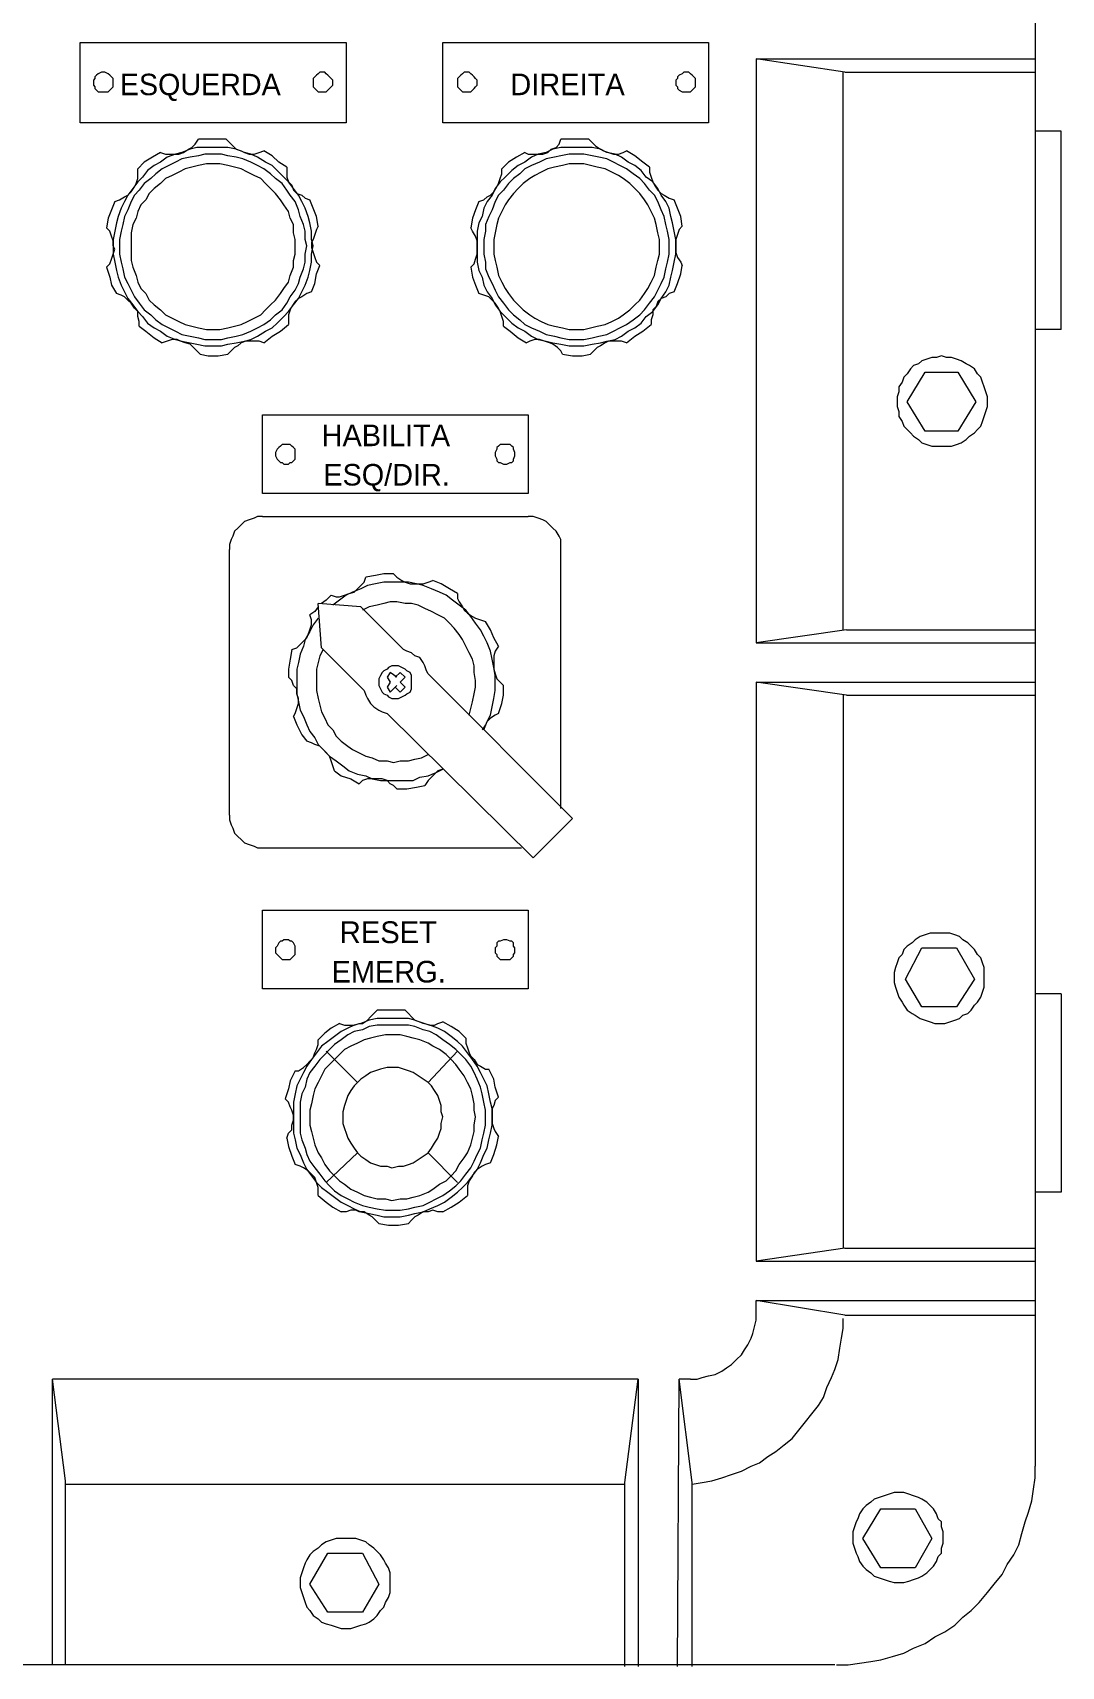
# Model space of a CAD drawing. Header units: millimetres. Extents: x -72 to 2978, y -1067 to 2817.
# Drawn here: x 1168.3 to 1355.1, y -7.4 to 289.3 of the extents above; entities that cross this region are included whole.
import ezdxf

# ---------------------------------------------------------------- set-up
doc = ezdxf.new("R2010")
doc.units = ezdxf.units.MM
doc.styles.add('CIDFont+F1$001H0', font='')
doc.styles.get('CIDFont+F1$001H0').set_extended_font_data('CIDFont+F1')

msp = doc.modelspace()

# ---------------------------------------------------------------- linework, layer by layer
at = {"color": 7, "linetype": 'Continuous', "lineweight": 15, "true_color": 0x000007}
for p, q in [((1350.34, 320.87), (1350.34, 28.9)), ((1299.69, 284.52), (1299.69, 178.46)), ((1315.78, 282.14), (1299.69, 284.52)), ((1299.69, 284.52), (1350.34, 284.52)), ((1315.48, 180.84), (1315.48, 282.14)), ((1315.78, 282.14), (1350.34, 282.14)), ((1355.1, 271.41), (1350.34, 271.41)), ((1355.1, 235.36), (1355.1, 271.41)), ((1355.1, 235.36), (1350.34, 235.36)), ((1327.1, 222.25), (1330.38, 227.62)), ((1330.38, 227.62), (1336.33, 227.62)), ((1336.33, 227.62), (1339.61, 222.25)), ((1330.38, 216.89), (1327.1, 222.25)), ((1339.61, 222.25), (1336.33, 216.89)), ((1336.33, 216.89), (1330.38, 216.89)), ((1210.01, 201.4), (1258.28, 201.4)), ((1204.05, 147.18), (1204.05, 195.44)), ((1264.24, 148.37), (1264.24, 195.44)), ((1227.89, 185.01), (1220.14, 185.61)), ((1220.74, 177.57), (1220.14, 185.61)), ((1227.89, 185.01), (1235.64, 177.27)), ((1316.08, 180.84), (1299.69, 178.46)), ((1299.69, 178.46), (1350.34, 178.46)), ((1316.08, 180.84), (1350.34, 180.84)), ((1228.48, 169.82), (1220.74, 177.57)), ((1240.1, 172.8), (1266.32, 146.58)), ((1299.69, 171.31), (1299.69, 66.14)), ((1316.08, 168.93), (1299.69, 171.31)), ((1299.69, 171.31), (1350.34, 171.31)), ((1315.48, 168.93), (1315.48, 68.52)), ((1316.08, 168.93), (1350.34, 168.93)), ((1259.17, 139.43), (1232.66, 165.65)), ((1266.32, 146.58), (1259.17, 139.43)), ((1210.01, 141.22), (1257.09, 141.22)), ((1326.8, 117.38), (1329.78, 123.04)), ((1329.78, 123.04), (1336.04, 123.04)), ((1336.04, 123.04), (1339.31, 117.38)), ((1329.78, 112.32), (1326.8, 117.38)), ((1339.31, 117.38), (1336.04, 112.32)), ((1355.1, 114.7), (1350.34, 114.7)), ((1355.1, 114.7), (1355.1, 78.65)), ((1336.04, 112.32), (1329.78, 112.32)), ((1355.1, 78.65), (1350.34, 78.65)), ((1315.78, 68.52), (1299.69, 66.14)), ((1315.78, 68.52), (1350.34, 68.52)), ((1299.69, 66.14), (1350.34, 66.14)), ((1315.78, 56.31), (1299.69, 58.99)), ((1299.69, 58.99), (1350.34, 58.99)), ((1299.69, 56.61), (1299.69, 58.99)), ((1315.78, 56.31), (1350.34, 56.31)), ((1278.24, 44.69), (1171.88, 44.69)), ((1171.88, -7.15), (1171.88, 44.69)), ((1174.26, 26.22), (1171.88, 44.69)), ((1275.86, 25.92), (1278.24, 44.69)), ((1278.24, 44.69), (1278.24, -7.45)), ((1285.39, -7.45), (1285.69, 44.69)), ((1288.07, 25.92), (1285.69, 44.69)), ((1287.77, 44.69), (1285.69, 44.69)), ((1174.26, -7.15), (1174.26, 26.22)), ((1174.26, 25.62), (1275.86, 25.62)), ((1275.86, -7.45), (1275.86, 25.92)), ((1288.07, -7.45), (1288.07, 25.92)), ((1319.06, 15.79), (1322.33, 21.15)), ((1322.33, 21.15), (1328.59, 21.15)), ((1328.59, 21.15), (1331.57, 15.79)), ((1322.33, 10.43), (1319.06, 15.79)), ((1331.57, 15.79), (1328.59, 10.43)), ((1218.65, 7.45), (1221.93, 13.11)), ((1221.93, 13.11), (1228.19, 13.11)), ((1228.19, 13.11), (1231.17, 7.45)), ((1328.59, 10.43), (1322.33, 10.43)), ((1221.93, 2.38), (1218.65, 7.45)), ((1231.17, 7.45), (1228.19, 2.38)), ((1228.19, 2.38), (1221.93, 2.38)), ((1313.99, -7.15), (1022.02, -7.15))]:
    msp.add_line(p, q, dxfattribs=at)
at = {"color": 152, "linetype": 'Continuous', "lineweight": 15, "true_color": 0x1154e4}
for p, q in [((1227.29, 98.61), (1221.63, 104.27)), ((1240.1, 98.61), (1245.47, 104.27)), ((1221.63, 80.44), (1227.29, 85.8)), ((1245.47, 80.44), (1240.1, 85.8))]:
    msp.add_line(p, q, dxfattribs=at)
at = {"color": 7, "linetype": 'Continuous', "lineweight": 15, "true_color": 0x000007}
for points in [[(1176.94, 287.5), (1225.21, 287.5), (1225.21, 272.9), (1176.94, 272.9)], [(1242.79, 287.5), (1291.05, 287.5), (1291.05, 272.9), (1242.79, 272.9)], [(1182.9, 280.35), (1182.9, 280.65), (1182.9, 280.95), (1182.6, 281.24), (1182.31, 281.54), (1182.01, 281.84), (1181.41, 282.14), (1181.11, 282.14), (1180.82, 282.14), (1180.22, 281.84), (1179.92, 281.54), (1179.62, 281.24), (1179.62, 280.95), (1179.33, 280.65), (1179.33, 280.35), (1179.33, 279.75), (1179.62, 279.46), (1179.62, 279.16), (1179.92, 278.86), (1180.22, 278.56), (1180.82, 278.56), (1181.11, 278.56), (1181.41, 278.56), (1182.01, 278.56), (1182.31, 278.86), (1182.6, 279.16), (1182.9, 279.46), (1182.9, 279.75)], [(1222.82, 280.35), (1222.82, 280.65), (1222.53, 280.95), (1222.23, 281.24), (1221.93, 281.54), (1221.63, 281.84), (1221.33, 282.14), (1221.04, 282.14), (1220.44, 282.14), (1220.14, 281.84), (1219.85, 281.54), (1219.55, 281.24), (1219.25, 280.95), (1219.25, 280.65), (1219.25, 280.35), (1219.25, 279.75), (1219.25, 279.46), (1219.55, 279.16), (1219.85, 278.86), (1220.14, 278.56), (1220.44, 278.56), (1221.04, 278.56), (1221.33, 278.56), (1221.63, 278.56), (1221.93, 278.86), (1222.23, 279.16), (1222.53, 279.46), (1222.82, 279.75)], [(1249.04, 280.35), (1249.04, 280.65), (1248.74, 280.95), (1248.45, 281.24), (1248.15, 281.54), (1247.85, 281.84), (1247.55, 282.14), (1247.25, 282.14), (1246.66, 282.14), (1246.36, 281.84), (1246.06, 281.54), (1245.76, 281.24), (1245.47, 280.95), (1245.47, 280.65), (1245.47, 280.35), (1245.47, 279.75), (1245.47, 279.46), (1245.76, 279.16), (1246.06, 278.86), (1246.36, 278.56), (1246.66, 278.56), (1247.25, 278.56), (1247.55, 278.56), (1247.85, 278.56), (1248.15, 278.86), (1248.45, 279.16), (1248.74, 279.46), (1249.04, 279.75)], [(1288.67, 280.35), (1288.67, 280.65), (1288.67, 280.95), (1288.37, 281.24), (1288.07, 281.54), (1287.77, 281.84), (1287.47, 282.14), (1286.88, 282.14), (1286.58, 282.14), (1286.28, 281.84), (1285.69, 281.54), (1285.39, 281.24), (1285.39, 280.95), (1285.09, 280.65), (1285.09, 280.35), (1285.09, 279.75), (1285.39, 279.46), (1285.39, 279.16), (1285.69, 278.86), (1286.28, 278.56), (1286.58, 278.56), (1286.88, 278.56), (1287.47, 278.56), (1287.77, 278.56), (1288.07, 278.86), (1288.37, 279.16), (1288.67, 279.46), (1288.67, 279.75)], [(1219.25, 250.56), (1218.95, 251.75), (1218.95, 253.24), (1218.65, 254.73), (1218.36, 255.92), (1217.76, 257.41), (1217.16, 258.6), (1216.57, 259.79), (1215.67, 260.98), (1214.78, 262.18), (1213.89, 263.07), (1212.69, 264.26), (1211.8, 265.16), (1210.61, 265.75), (1209.12, 266.65), (1207.93, 267.24), (1206.74, 267.54), (1205.25, 268.14), (1203.76, 268.43), (1202.57, 268.43), (1201.08, 268.43), (1199.59, 268.43), (1198.1, 268.43), (1196.9, 268.14), (1195.41, 267.54), (1194.22, 267.24), (1192.73, 266.65), (1191.54, 265.75), (1190.35, 265.16), (1189.16, 264.26), (1188.26, 263.07), (1187.37, 262.18), (1186.48, 260.98), (1185.58, 259.79), (1184.99, 258.6), (1184.39, 257.41), (1183.8, 255.92), (1183.5, 254.73), (1183.2, 253.24), (1182.9, 251.75), (1182.9, 250.56), (1182.9, 249.07), (1183.2, 247.58), (1183.5, 246.09), (1183.8, 244.9), (1184.39, 243.41), (1184.99, 242.22), (1185.58, 241.02), (1186.48, 239.83), (1187.37, 238.64), (1188.26, 237.75), (1189.16, 236.55), (1190.35, 235.66), (1191.54, 235.07), (1192.73, 234.17), (1194.22, 233.58), (1195.41, 233.28), (1196.9, 232.98), (1198.1, 232.68), (1199.59, 232.38), (1201.08, 232.38), (1202.57, 232.38), (1203.76, 232.68), (1205.25, 232.98), (1206.74, 233.28), (1207.93, 233.58), (1209.12, 234.17), (1210.61, 235.07), (1211.8, 235.66), (1212.69, 236.55), (1213.89, 237.75), (1214.78, 238.64), (1215.67, 239.83), (1216.57, 241.02), (1217.16, 242.22), (1217.76, 243.41), (1218.36, 244.9), (1218.65, 246.09), (1218.95, 247.58), (1218.95, 249.07)], [(1218.06, 250.56), (1217.76, 251.75), (1217.76, 253.24), (1217.46, 254.43), (1216.87, 255.92), (1216.57, 257.11), (1215.97, 258.6), (1215.08, 259.79), (1214.48, 260.69), (1213.59, 261.88), (1212.4, 262.77), (1211.5, 263.67), (1210.31, 264.56), (1209.12, 265.16), (1207.93, 265.75), (1206.44, 266.35), (1205.25, 266.65), (1203.76, 266.94), (1202.57, 267.24), (1201.08, 267.24), (1199.59, 267.24), (1198.39, 266.94), (1196.9, 266.65), (1195.41, 266.35), (1194.22, 265.75), (1193.03, 265.16), (1191.84, 264.56), (1190.65, 263.67), (1189.75, 262.77), (1188.56, 261.88), (1187.67, 260.69), (1186.78, 259.79), (1186.18, 258.6), (1185.58, 257.11), (1184.99, 255.92), (1184.69, 254.43), (1184.39, 253.24), (1184.09, 251.75), (1184.09, 250.56), (1184.09, 249.07), (1184.39, 247.58), (1184.69, 246.39), (1184.99, 244.9), (1185.58, 243.7), (1186.18, 242.51), (1186.78, 241.32), (1187.67, 240.13), (1188.56, 238.94), (1189.75, 238.04), (1190.65, 237.15), (1191.84, 236.26), (1193.03, 235.66), (1194.22, 235.07), (1195.41, 234.47), (1196.9, 234.17), (1198.39, 233.87), (1199.59, 233.58), (1201.08, 233.58), (1202.57, 233.58), (1203.76, 233.87), (1205.25, 234.17), (1206.44, 234.47), (1207.93, 235.07), (1209.12, 235.66), (1210.31, 236.26), (1211.5, 237.15), (1212.4, 238.04), (1213.59, 238.94), (1214.48, 240.13), (1215.08, 241.32), (1215.97, 242.51), (1216.57, 243.7), (1216.87, 244.9), (1217.46, 246.39), (1217.76, 247.58), (1217.76, 249.07)], [(1285.09, 250.56), (1285.09, 251.75), (1284.79, 253.24), (1284.5, 254.73), (1284.2, 255.92), (1283.9, 257.41), (1283.3, 258.6), (1282.41, 259.79), (1281.81, 260.98), (1280.92, 262.18), (1279.73, 263.07), (1278.83, 264.26), (1277.64, 265.16), (1276.45, 265.75), (1275.26, 266.65), (1274.07, 267.24), (1272.58, 267.54), (1271.39, 268.14), (1269.9, 268.43), (1268.41, 268.43), (1266.92, 268.43), (1265.73, 268.43), (1264.24, 268.43), (1262.75, 268.14), (1261.55, 267.54), (1260.07, 267.24), (1258.87, 266.65), (1257.68, 265.75), (1256.49, 265.16), (1255.3, 264.26), (1254.11, 263.07), (1253.21, 262.18), (1252.32, 260.98), (1251.72, 259.79), (1250.83, 258.6), (1250.23, 257.41), (1249.94, 255.92), (1249.34, 254.73), (1249.04, 253.24), (1249.04, 251.75), (1249.04, 250.56), (1249.04, 249.07), (1249.04, 247.58), (1249.34, 246.09), (1249.94, 244.9), (1250.23, 243.41), (1250.83, 242.22), (1251.72, 241.02), (1252.32, 239.83), (1253.21, 238.64), (1254.11, 237.75), (1255.3, 236.55), (1256.49, 235.66), (1257.68, 235.07), (1258.87, 234.17), (1260.07, 233.58), (1261.55, 233.28), (1262.75, 232.98), (1264.24, 232.68), (1265.73, 232.38), (1266.92, 232.38), (1268.41, 232.38), (1269.9, 232.68), (1271.39, 232.98), (1272.58, 233.28), (1274.07, 233.58), (1275.26, 234.17), (1276.45, 235.07), (1277.64, 235.66), (1278.83, 236.55), (1279.73, 237.75), (1280.92, 238.64), (1281.81, 239.83), (1282.41, 241.02), (1283.3, 242.22), (1283.9, 243.41), (1284.2, 244.9), (1284.5, 246.09), (1284.79, 247.58), (1285.09, 249.07)], [(1283.9, 250.56), (1283.9, 251.75), (1283.6, 253.24), (1283.3, 254.43), (1283.01, 255.92), (1282.41, 257.11), (1281.81, 258.6), (1281.22, 259.79), (1280.32, 260.69), (1279.43, 261.88), (1278.54, 262.77), (1277.35, 263.67), (1276.15, 264.56), (1274.96, 265.16), (1273.77, 265.75), (1272.58, 266.35), (1271.09, 266.65), (1269.9, 266.94), (1268.41, 267.24), (1266.92, 267.24), (1265.73, 267.24), (1264.24, 266.94), (1263.04, 266.65), (1261.55, 266.35), (1260.36, 265.75), (1258.87, 265.16), (1257.68, 264.56), (1256.79, 263.67), (1255.6, 262.77), (1254.7, 261.88), (1253.81, 260.69), (1252.92, 259.79), (1252.32, 258.6), (1251.72, 257.11), (1251.13, 255.92), (1250.53, 254.43), (1250.53, 253.24), (1250.23, 251.75), (1250.23, 250.56), (1250.23, 249.07), (1250.53, 247.58), (1250.53, 246.39), (1251.13, 244.9), (1251.72, 243.7), (1252.32, 242.51), (1252.92, 241.32), (1253.81, 240.13), (1254.7, 238.94), (1255.6, 238.04), (1256.79, 237.15), (1257.68, 236.26), (1258.87, 235.66), (1260.36, 235.07), (1261.55, 234.47), (1263.04, 234.17), (1264.24, 233.87), (1265.73, 233.58), (1266.92, 233.58), (1268.41, 233.58), (1269.9, 233.87), (1271.09, 234.17), (1272.58, 234.47), (1273.77, 235.07), (1274.96, 235.66), (1276.15, 236.26), (1277.35, 237.15), (1278.54, 238.04), (1279.43, 238.94), (1280.32, 240.13), (1281.22, 241.32), (1281.81, 242.51), (1282.41, 243.7), (1283.01, 244.9), (1283.3, 246.39), (1283.6, 247.58), (1283.9, 249.07)], [(1215.97, 250.56), (1215.97, 251.75), (1215.67, 252.94), (1215.67, 254.43), (1215.08, 255.62), (1214.78, 256.81), (1213.89, 258.01), (1213.29, 258.9), (1212.4, 260.09), (1211.5, 260.98), (1210.61, 261.88), (1209.72, 262.77), (1208.52, 263.37), (1207.33, 263.96), (1206.14, 264.56), (1204.95, 264.86), (1203.76, 265.16), (1202.27, 265.45), (1201.08, 265.45), (1199.88, 265.45), (1198.39, 265.16), (1197.2, 264.86), (1196.01, 264.56), (1194.82, 263.96), (1193.63, 263.37), (1192.44, 262.77), (1191.54, 261.88), (1190.35, 260.98), (1189.46, 260.09), (1188.86, 258.9), (1187.97, 258.01), (1187.37, 256.81), (1187.07, 255.62), (1186.48, 254.43), (1186.18, 252.94), (1186.18, 251.75), (1186.18, 250.56), (1186.18, 249.07), (1186.18, 247.88), (1186.48, 246.68), (1187.07, 245.19), (1187.37, 244), (1187.97, 242.81), (1188.86, 241.92), (1189.46, 240.73), (1190.35, 239.83), (1191.54, 238.94), (1192.44, 238.04), (1193.63, 237.45), (1194.82, 236.85), (1196.01, 236.26), (1197.2, 235.96), (1198.39, 235.66), (1199.88, 235.36), (1201.08, 235.36), (1202.27, 235.36), (1203.76, 235.66), (1204.95, 235.96), (1206.14, 236.26), (1207.33, 236.85), (1208.52, 237.45), (1209.72, 238.04), (1210.61, 238.94), (1211.5, 239.83), (1212.4, 240.73), (1213.29, 241.92), (1213.89, 242.81), (1214.78, 244), (1215.08, 245.19), (1215.67, 246.68), (1215.67, 247.88), (1215.97, 249.07)], [(1282.11, 250.56), (1282.11, 251.75), (1281.81, 252.94), (1281.52, 254.43), (1281.22, 255.62), (1280.62, 256.81), (1280.03, 258.01), (1279.43, 258.9), (1278.54, 260.09), (1277.64, 260.98), (1276.75, 261.88), (1275.56, 262.77), (1274.66, 263.37), (1273.47, 263.96), (1272.28, 264.56), (1270.79, 264.86), (1269.6, 265.16), (1268.41, 265.45), (1266.92, 265.45), (1265.73, 265.45), (1264.53, 265.16), (1263.04, 264.86), (1261.85, 264.56), (1260.66, 263.96), (1259.47, 263.37), (1258.58, 262.77), (1257.38, 261.88), (1256.49, 260.98), (1255.6, 260.09), (1254.7, 258.9), (1254.11, 258.01), (1253.51, 256.81), (1252.92, 255.62), (1252.62, 254.43), (1252.32, 252.94), (1252.02, 251.75), (1252.02, 250.56), (1252.02, 249.07), (1252.32, 247.88), (1252.62, 246.68), (1252.92, 245.19), (1253.51, 244), (1254.11, 242.81), (1254.7, 241.92), (1255.6, 240.73), (1256.49, 239.83), (1257.38, 238.94), (1258.58, 238.04), (1259.47, 237.45), (1260.66, 236.85), (1261.85, 236.26), (1263.04, 235.96), (1264.53, 235.66), (1265.73, 235.36), (1266.92, 235.36), (1268.41, 235.36), (1269.6, 235.66), (1270.79, 235.96), (1272.28, 236.26), (1273.47, 236.85), (1274.66, 237.45), (1275.56, 238.04), (1276.75, 238.94), (1277.64, 239.83), (1278.54, 240.73), (1279.43, 241.92), (1280.03, 242.81), (1280.62, 244), (1281.22, 245.19), (1281.52, 246.68), (1281.81, 247.88), (1282.11, 249.07)], [(1341.7, 222.25), (1341.7, 223.15), (1341.4, 224.04), (1341.1, 224.94), (1340.8, 225.83), (1340.51, 226.72), (1339.91, 227.32), (1339.31, 228.21), (1338.42, 228.81), (1337.82, 229.11), (1336.93, 229.7), (1336.04, 230), (1335.14, 230.3), (1334.25, 230.3), (1333.36, 230.6), (1332.46, 230.3), (1331.57, 230.3), (1330.67, 230), (1329.78, 229.7), (1329.18, 229.11), (1328.29, 228.81), (1327.69, 228.21), (1327.1, 227.32), (1326.5, 226.72), (1326.21, 225.83), (1325.61, 224.94), (1325.61, 224.04), (1325.31, 223.15), (1325.31, 222.25), (1325.31, 221.36), (1325.61, 220.47), (1325.61, 219.57), (1326.21, 218.68), (1326.5, 217.79), (1327.1, 217.19), (1327.69, 216.59), (1328.29, 216), (1329.18, 215.4), (1329.78, 214.81), (1330.67, 214.51), (1331.57, 214.21), (1332.46, 214.21), (1333.36, 214.21), (1334.25, 214.21), (1335.14, 214.21), (1336.04, 214.51), (1336.93, 214.81), (1337.82, 215.4), (1338.42, 216), (1339.31, 216.59), (1339.91, 217.19), (1340.51, 217.79), (1340.8, 218.68), (1341.1, 219.57), (1341.4, 220.47), (1341.7, 221.36)], [(1210.01, 219.87), (1258.28, 219.87), (1258.28, 205.57), (1210.01, 205.57)], [(1215.97, 212.72), (1215.97, 213.02), (1215.97, 213.61), (1215.67, 213.91), (1215.38, 214.21), (1215.08, 214.51), (1214.78, 214.51), (1214.18, 214.51), (1213.89, 214.51), (1213.59, 214.51), (1213.29, 214.21), (1212.99, 213.91), (1212.69, 213.61), (1212.4, 213.02), (1212.4, 212.72), (1212.4, 212.42), (1212.69, 211.83), (1212.99, 211.53), (1213.29, 211.23), (1213.59, 211.23), (1213.89, 210.93), (1214.18, 210.93), (1214.78, 210.93), (1215.08, 211.23), (1215.38, 211.23), (1215.67, 211.53), (1215.97, 211.83), (1215.97, 212.42)], [(1255.89, 212.72), (1255.89, 213.02), (1255.6, 213.61), (1255.6, 213.91), (1255.3, 214.21), (1255, 214.51), (1254.4, 214.51), (1254.11, 214.51), (1253.81, 214.51), (1253.21, 214.51), (1252.92, 214.21), (1252.62, 213.91), (1252.62, 213.61), (1252.32, 213.02), (1252.32, 212.72), (1252.32, 212.42), (1252.62, 211.83), (1252.62, 211.53), (1252.92, 211.23), (1253.21, 211.23), (1253.81, 210.93), (1254.11, 210.93), (1254.4, 210.93), (1255, 211.23), (1255.3, 211.23), (1255.6, 211.53), (1255.6, 211.83), (1255.89, 212.42)], [(1237.12, 171.31), (1237.12, 171.9), (1237.12, 172.5), (1236.83, 173.1), (1236.23, 173.39), (1235.93, 173.69), (1235.34, 173.99), (1234.74, 174.29), (1234.15, 174.29), (1233.55, 174.29), (1232.95, 173.99), (1232.66, 173.69), (1232.06, 173.39), (1231.76, 173.1), (1231.46, 172.5), (1231.17, 171.9), (1231.17, 171.31), (1231.17, 170.71), (1231.46, 170.12), (1231.76, 169.52), (1232.06, 169.22), (1232.66, 168.93), (1232.95, 168.63), (1233.55, 168.33), (1234.15, 168.33), (1234.74, 168.33), (1235.34, 168.63), (1235.93, 168.93), (1236.23, 169.22), (1236.83, 169.52), (1237.12, 170.12), (1237.12, 170.71)], [(1210.01, 129.9), (1258.28, 129.9), (1258.28, 115.6), (1210.01, 115.6)], [(1341.1, 117.68), (1341.1, 118.58), (1341.1, 119.47), (1340.8, 120.36), (1340.51, 121.26), (1339.91, 121.85), (1339.31, 122.75), (1338.72, 123.34), (1338.12, 123.94), (1337.23, 124.53), (1336.63, 125.13), (1335.74, 125.43), (1334.85, 125.73), (1333.95, 125.73), (1333.06, 125.73), (1332.16, 125.73), (1331.27, 125.73), (1330.38, 125.43), (1329.48, 125.13), (1328.59, 124.53), (1327.99, 123.94), (1327.1, 123.34), (1326.5, 122.75), (1326.21, 121.85), (1325.61, 121.26), (1325.31, 120.36), (1325.01, 119.47), (1324.72, 118.58), (1324.72, 117.68), (1324.72, 116.79), (1325.01, 115.89), (1325.31, 115), (1325.61, 114.11), (1326.21, 113.21), (1326.5, 112.62), (1327.1, 111.72), (1327.99, 111.13), (1328.59, 110.83), (1329.48, 110.23), (1330.38, 109.94), (1331.27, 109.64), (1332.16, 109.34), (1333.06, 109.34), (1333.95, 109.34), (1334.85, 109.64), (1335.74, 109.94), (1336.63, 110.23), (1337.23, 110.83), (1338.12, 111.13), (1338.72, 111.72), (1339.31, 112.62), (1339.91, 113.21), (1340.51, 114.11), (1340.8, 115), (1341.1, 115.89), (1341.1, 116.79)], [(1215.97, 122.75), (1215.97, 123.04), (1215.97, 123.34), (1215.67, 123.94), (1215.38, 124.24), (1215.08, 124.24), (1214.78, 124.53), (1214.18, 124.53), (1213.89, 124.53), (1213.59, 124.24), (1213.29, 124.24), (1212.99, 123.94), (1212.69, 123.34), (1212.4, 123.04), (1212.4, 122.75), (1212.4, 122.15), (1212.69, 121.85), (1212.99, 121.55), (1213.29, 121.26), (1213.59, 120.96), (1213.89, 120.96), (1214.18, 120.96), (1214.78, 120.96), (1215.08, 120.96), (1215.38, 121.26), (1215.67, 121.55), (1215.97, 121.85), (1215.97, 122.15)], [(1255.89, 122.75), (1255.89, 123.04), (1255.6, 123.34), (1255.6, 123.94), (1255.3, 124.24), (1255, 124.24), (1254.4, 124.53), (1254.11, 124.53), (1253.81, 124.53), (1253.21, 124.24), (1252.92, 124.24), (1252.62, 123.94), (1252.62, 123.34), (1252.32, 123.04), (1252.32, 122.75), (1252.32, 122.15), (1252.62, 121.85), (1252.62, 121.55), (1252.92, 121.26), (1253.21, 120.96), (1253.81, 120.96), (1254.11, 120.96), (1254.4, 120.96), (1255, 120.96), (1255.3, 121.26), (1255.6, 121.55), (1255.6, 121.85), (1255.89, 122.15)], [(1251.72, 92.36), (1251.72, 93.85), (1251.43, 95.04), (1251.13, 96.53), (1250.83, 98.02), (1250.23, 99.21), (1249.64, 100.4), (1249.04, 101.59), (1248.15, 102.79), (1247.25, 103.98), (1246.36, 105.17), (1245.47, 106.06), (1244.28, 106.96), (1243.08, 107.85), (1241.89, 108.45), (1240.4, 109.04), (1239.21, 109.34), (1237.72, 109.94), (1236.53, 110.23), (1235.04, 110.23), (1233.55, 110.23), (1232.06, 110.23), (1230.87, 110.23), (1229.38, 109.94), (1227.89, 109.34), (1226.7, 109.04), (1225.51, 108.45), (1224.31, 107.85), (1223.12, 106.96), (1221.93, 106.06), (1220.74, 105.17), (1219.85, 103.98), (1218.95, 102.79), (1218.06, 101.59), (1217.46, 100.4), (1216.87, 99.21), (1216.27, 98.02), (1215.97, 96.53), (1215.67, 95.04), (1215.67, 93.85), (1215.67, 92.36), (1215.67, 90.87), (1215.67, 89.38), (1215.97, 88.19), (1216.27, 86.7), (1216.87, 85.51), (1217.46, 84.02), (1218.06, 82.82), (1218.95, 81.63), (1219.85, 80.44), (1220.74, 79.55), (1221.93, 78.65), (1223.12, 77.76), (1224.31, 76.87), (1225.51, 76.27), (1226.7, 75.67), (1227.89, 75.08), (1229.38, 74.78), (1230.87, 74.48), (1232.06, 74.18), (1233.55, 74.18), (1235.04, 74.18), (1236.53, 74.48), (1237.72, 74.78), (1239.21, 75.08), (1240.4, 75.67), (1241.89, 76.27), (1243.08, 76.87), (1244.28, 77.76), (1245.47, 78.65), (1246.36, 79.55), (1247.25, 80.44), (1248.15, 81.63), (1249.04, 82.82), (1249.64, 84.02), (1250.23, 85.51), (1250.83, 86.7), (1251.13, 88.19), (1251.43, 89.38), (1251.72, 90.87)], [(1333.65, 15.79), (1333.65, 16.98), (1333.36, 17.88), (1333.36, 18.77), (1332.76, 19.37), (1332.46, 20.26), (1331.87, 21.15), (1331.27, 21.75), (1330.67, 22.34), (1329.78, 22.94), (1329.18, 23.24), (1328.29, 23.54), (1327.4, 23.83), (1326.5, 24.13), (1325.61, 24.13), (1324.72, 24.13), (1323.82, 23.83), (1322.93, 23.54), (1322.03, 23.24), (1321.14, 22.94), (1320.54, 22.34), (1319.65, 21.75), (1319.06, 21.15), (1318.46, 20.26), (1318.16, 19.37), (1317.86, 18.77), (1317.57, 17.88), (1317.27, 16.98), (1317.27, 15.79), (1317.27, 14.9), (1317.57, 14), (1317.86, 13.11), (1318.16, 12.51), (1318.46, 11.62), (1319.06, 10.73), (1319.65, 10.13), (1320.54, 9.53), (1321.14, 8.94), (1322.03, 8.64), (1322.93, 8.34), (1323.82, 8.04), (1324.72, 7.75), (1325.61, 7.75), (1326.5, 7.75), (1327.4, 8.04), (1328.29, 8.34), (1329.18, 8.64), (1329.78, 8.94), (1330.67, 9.53), (1331.27, 10.13), (1331.87, 10.73), (1332.46, 11.62), (1332.76, 12.51), (1333.36, 13.11), (1333.36, 14), (1333.65, 14.9)], [(1233.25, 7.75), (1233.25, 8.64), (1233.25, 9.53), (1232.95, 10.43), (1232.36, 11.32), (1232.06, 11.92), (1231.46, 12.81), (1230.87, 13.41), (1230.27, 14), (1229.38, 14.6), (1228.78, 15.19), (1227.89, 15.49), (1227, 15.79), (1226.1, 15.79), (1225.21, 15.79), (1224.31, 15.79), (1223.42, 15.79), (1222.53, 15.49), (1221.63, 15.19), (1220.74, 14.6), (1220.14, 14), (1219.25, 13.41), (1218.65, 12.81), (1218.06, 11.92), (1217.76, 11.32), (1217.46, 10.43), (1217.16, 9.53), (1216.87, 8.64), (1216.87, 7.75), (1216.87, 6.85), (1217.16, 5.96), (1217.46, 5.06), (1217.76, 4.17), (1218.06, 3.28), (1218.65, 2.68), (1219.25, 1.79), (1220.14, 1.19), (1220.74, 0.6), (1221.63, 0.3), (1222.53, 0), (1223.42, -0.3), (1224.31, -0.6), (1225.21, -0.6), (1226.1, -0.6), (1227, -0.3), (1227.89, 0), (1228.78, 0.3), (1229.38, 0.6), (1230.27, 1.19), (1230.87, 1.79), (1231.46, 2.68), (1232.06, 3.28), (1232.36, 4.17), (1232.95, 5.06), (1233.25, 5.96), (1233.25, 6.85)]]:
    msp.add_lwpolyline(points, close=True, dxfattribs=at)
for points in [[(1191.54, 267.54), (1190.05, 266.65), (1188.56, 265.75), (1187.37, 264.56)], [(1191.54, 267.54), (1192.44, 267.24), (1193.33, 267.24), (1194.22, 267.24), (1194.82, 267.24), (1195.71, 267.54), (1196.61, 268.14), (1197.2, 268.43), (1197.8, 269.03), (1198.39, 269.92)], [(1203.46, 269.92), (1201.67, 269.92), (1199.88, 269.92), (1198.39, 269.92)], [(1203.46, 269.92), (1204.05, 269.33), (1204.65, 268.73), (1205.25, 268.14), (1206.14, 267.84), (1206.74, 267.54), (1207.63, 267.24), (1208.52, 267.24), (1209.42, 267.54), (1210.31, 267.84)], [(1214.48, 264.86), (1212.99, 265.75), (1211.8, 266.94), (1210.31, 267.84)], [(1257.68, 267.54), (1256.19, 266.65), (1254.7, 265.75), (1253.51, 264.56)], [(1257.68, 267.54), (1258.28, 267.24), (1259.17, 267.24), (1260.07, 267.24), (1260.96, 267.24), (1261.85, 267.54), (1262.45, 268.14), (1263.34, 268.43), (1263.94, 269.03), (1264.24, 269.92)], [(1269.3, 269.92), (1267.81, 269.92), (1266.02, 269.92), (1264.24, 269.92)], [(1269.3, 269.92), (1269.9, 269.33), (1270.49, 268.73), (1271.39, 268.14), (1271.98, 267.84), (1272.88, 267.54), (1273.77, 267.24), (1274.66, 267.24), (1275.56, 267.54), (1276.15, 267.84)], [(1280.32, 264.86), (1279.13, 265.75), (1277.64, 266.94), (1276.15, 267.84)], [(1183.2, 258.6), (1184.09, 258.9), (1184.99, 259.5), (1185.58, 259.79), (1186.18, 260.39), (1186.78, 261.28), (1187.07, 261.88), (1187.37, 262.77), (1187.37, 263.67), (1187.37, 264.56)], [(1214.48, 264.86), (1214.48, 263.96), (1214.48, 263.07), (1214.78, 262.18), (1215.38, 261.58), (1215.67, 260.69), (1216.27, 260.09), (1217.16, 259.79), (1217.76, 259.2), (1218.65, 258.9)], [(1249.34, 258.6), (1250.23, 258.9), (1250.83, 259.5), (1251.43, 259.79), (1252.02, 260.39), (1252.62, 261.28), (1252.92, 261.88), (1253.21, 262.77), (1253.51, 263.67), (1253.51, 264.56)], [(1280.32, 264.86), (1280.32, 263.96), (1280.62, 263.07), (1280.92, 262.18), (1281.22, 261.58), (1281.81, 260.69), (1282.41, 260.09), (1283.01, 259.79), (1283.9, 259.2), (1284.79, 258.9)], [(1183.2, 258.6), (1182.6, 257.11), (1182.01, 255.62), (1181.71, 253.83)], [(1220.14, 254.13), (1219.85, 255.92), (1219.25, 257.41), (1218.65, 258.9)], [(1249.34, 258.6), (1248.74, 257.11), (1248.15, 255.62), (1247.85, 253.83)], [(1286.28, 254.13), (1285.99, 255.92), (1285.39, 257.41), (1284.79, 258.9)], [(1181.71, 246.68), (1182.31, 247.28), (1182.6, 248.17), (1182.9, 249.07), (1183.2, 249.96), (1182.9, 250.56), (1182.9, 251.45), (1182.6, 252.34), (1182.31, 253.24), (1181.71, 253.83)], [(1220.14, 254.13), (1219.85, 253.54), (1219.55, 252.64), (1219.25, 251.75), (1218.95, 251.15), (1218.95, 250.26), (1219.25, 249.37), (1219.55, 248.47), (1219.85, 247.58), (1220.44, 246.98)], [(1247.85, 246.68), (1248.45, 247.28), (1248.74, 248.17), (1249.04, 249.07), (1249.04, 249.96), (1249.04, 250.56), (1249.04, 251.45), (1248.74, 252.34), (1248.15, 253.24), (1247.85, 253.83)], [(1286.28, 254.13), (1285.69, 253.54), (1285.39, 252.64), (1285.09, 251.75), (1285.09, 251.15), (1285.09, 250.26), (1285.09, 249.37), (1285.39, 248.47), (1285.99, 247.58), (1286.28, 246.98)], [(1181.71, 246.68), (1182.31, 244.9), (1182.6, 243.41), (1183.5, 241.92)], [(1218.95, 242.22), (1219.55, 243.7), (1219.85, 245.49), (1220.44, 246.98)], [(1247.85, 246.68), (1248.15, 244.9), (1248.74, 243.41), (1249.34, 241.92)], [(1284.79, 242.22), (1285.39, 243.7), (1285.99, 245.49), (1286.28, 246.98)], [(1187.67, 235.96), (1187.67, 236.85), (1187.37, 237.75), (1187.37, 238.64), (1186.78, 239.24), (1186.18, 240.13), (1185.58, 240.73), (1184.99, 241.32), (1184.39, 241.62), (1183.5, 241.92)], [(1218.95, 242.22), (1218.06, 241.92), (1217.16, 241.32), (1216.57, 241.02), (1215.97, 240.43), (1215.38, 239.53), (1215.08, 238.94), (1214.78, 238.04), (1214.78, 237.15), (1214.78, 236.26)], [(1253.81, 235.96), (1253.81, 236.85), (1253.51, 237.75), (1253.21, 238.64), (1252.92, 239.24), (1252.32, 240.13), (1251.72, 240.73), (1251.13, 241.32), (1250.23, 241.62), (1249.34, 241.92)], [(1284.79, 242.22), (1283.9, 241.92), (1283.3, 241.32), (1282.41, 241.02), (1281.81, 240.43), (1281.52, 239.53), (1280.92, 238.94), (1280.92, 238.04), (1280.62, 237.15), (1280.62, 236.26)], [(1187.67, 235.96), (1188.86, 235.07), (1190.35, 233.87), (1191.84, 232.98)], [(1210.31, 232.98), (1211.8, 234.17), (1213.29, 235.07), (1214.78, 236.26)], [(1253.81, 235.96), (1255, 235.07), (1256.49, 233.87), (1257.98, 232.98)], [(1276.15, 232.98), (1277.64, 234.17), (1279.13, 235.07), (1280.62, 236.26)], [(1198.69, 230.89), (1198.1, 231.49), (1197.5, 232.09), (1196.9, 232.68), (1196.01, 232.98), (1195.12, 233.28), (1194.52, 233.58), (1193.63, 233.58), (1192.73, 233.28), (1191.84, 232.98)], [(1210.31, 232.98), (1209.42, 233.28), (1208.52, 233.28), (1207.63, 233.28), (1207.03, 233.28), (1206.14, 232.98), (1205.54, 232.38), (1204.95, 232.09), (1204.35, 231.49), (1203.76, 230.89)], [(1264.53, 230.89), (1264.24, 231.49), (1263.64, 232.09), (1262.75, 232.68), (1262.15, 232.98), (1261.26, 233.28), (1260.36, 233.58), (1259.47, 233.58), (1258.58, 233.28), (1257.98, 232.98)], [(1276.15, 232.98), (1275.26, 233.28), (1274.66, 233.28), (1273.77, 233.28), (1272.88, 233.28), (1272.28, 232.98), (1271.39, 232.38), (1270.79, 232.09), (1270.19, 231.49), (1269.6, 230.89)], [(1198.69, 230.89), (1200.18, 230.6), (1201.97, 230.6), (1203.76, 230.89)], [(1264.53, 230.89), (1266.32, 230.6), (1268.11, 230.6), (1269.6, 230.89)], [(1210.01, 201.4), (1209.12, 201.4), (1208.52, 201.1), (1207.63, 200.8), (1206.74, 200.51), (1206.14, 199.91), (1205.54, 199.31), (1204.95, 198.72), (1204.65, 197.82), (1204.35, 197.23), (1204.05, 196.33), (1204.05, 195.44)], [(1264.24, 195.44), (1264.24, 196.33), (1264.24, 197.23), (1263.94, 197.82), (1263.34, 198.72), (1262.75, 199.31), (1262.15, 199.91), (1261.55, 200.51), (1260.96, 200.8), (1260.07, 201.1), (1259.17, 201.4), (1258.28, 201.4)], [(1222.53, 187.1), (1223.42, 186.8), (1224.02, 186.8), (1224.91, 187.1), (1225.8, 187.4), (1226.7, 187.69), (1227.29, 188.29), (1227.89, 188.89), (1228.48, 189.48), (1228.78, 190.38)], [(1233.85, 190.97), (1232.06, 190.97), (1230.57, 190.67), (1228.78, 190.38)], [(1233.85, 190.97), (1234.44, 190.38), (1235.34, 189.78), (1235.93, 189.48), (1236.83, 189.18), (1237.72, 189.18), (1238.61, 189.18), (1239.21, 189.18), (1240.1, 189.48), (1241, 189.78)], [(1222.53, 187.1), (1221.63, 186.2), (1220.74, 185.61)], [(1250.23, 162.67), (1250.83, 164.16), (1251.43, 165.35), (1251.72, 166.84), (1252.02, 168.33), (1252.32, 169.82), (1252.32, 171.31), (1252.32, 172.5), (1252.02, 173.99), (1251.72, 175.48), (1251.43, 176.97), (1250.83, 178.46), (1250.23, 179.65), (1249.64, 180.84), (1248.74, 182.03), (1247.85, 183.23), (1246.96, 184.42), (1245.76, 185.31), (1244.57, 186.2), (1243.38, 187.1), (1242.19, 187.69), (1240.7, 188.29), (1239.21, 188.89), (1238.02, 189.18), (1236.53, 189.48), (1235.04, 189.48), (1233.55, 189.48), (1232.06, 189.48), (1230.57, 189.18), (1229.08, 188.89), (1227.89, 188.29), (1226.4, 187.69), (1225.21, 187.1), (1224.02, 186.2), (1222.82, 185.31)], [(1245.47, 187.4), (1243.98, 188.29), (1242.49, 189.18), (1241, 189.78)], [(1245.47, 187.4), (1245.47, 186.5), (1245.76, 185.91), (1246.36, 185.01), (1246.66, 184.42), (1247.25, 183.82), (1248.15, 183.23), (1248.74, 182.93), (1249.64, 182.63), (1250.53, 182.33)], [(1220.14, 185.01), (1219.55, 184.12), (1218.65, 183.52)], [(1247.55, 165.35), (1247.85, 166.54), (1248.15, 167.73), (1248.45, 169.22), (1248.74, 170.41), (1248.74, 171.61), (1248.45, 173.1), (1248.45, 174.29), (1248.15, 175.48), (1247.55, 176.67), (1246.96, 177.86), (1246.36, 179.05), (1245.76, 179.95), (1244.87, 181.14), (1243.98, 182.03), (1243.08, 182.93), (1241.89, 183.52), (1240.7, 184.12), (1239.51, 184.72), (1238.32, 185.31), (1237.12, 185.61), (1235.93, 185.61), (1234.44, 185.91), (1233.25, 185.91), (1232.06, 185.61), (1230.87, 185.31), (1229.38, 185.01), (1228.19, 184.42)], [(1215.38, 177.27), (1216.27, 177.57), (1216.87, 178.16), (1217.46, 178.76), (1218.06, 179.35), (1218.36, 179.95), (1218.65, 180.84), (1218.95, 181.74), (1218.95, 182.63), (1218.65, 183.52)], [(1220.14, 182.93), (1219.25, 181.74), (1218.65, 180.54), (1217.76, 179.05), (1217.46, 177.86), (1216.87, 176.37), (1216.57, 174.88), (1216.27, 173.69), (1216.27, 172.2), (1216.27, 170.71), (1216.27, 169.22), (1216.57, 167.73), (1216.87, 166.24), (1217.46, 165.05), (1218.06, 163.56), (1218.65, 162.37), (1219.55, 161.18), (1220.14, 159.99), (1221.33, 158.8), (1222.23, 157.9), (1223.42, 157.01), (1224.61, 156.11), (1225.8, 155.22), (1227.29, 154.62), (1228.78, 154.33), (1229.97, 153.73), (1231.46, 153.43), (1232.95, 153.43), (1234.44, 153.43), (1235.93, 153.43), (1237.42, 153.43), (1238.61, 154.03), (1240.1, 154.33), (1241.59, 154.92), (1242.79, 155.52)], [(1252.92, 177.86), (1252.02, 179.35), (1251.43, 180.84), (1250.53, 182.33)], [(1215.38, 177.27), (1215.08, 175.48), (1214.78, 173.69), (1214.78, 172.2)], [(1221.04, 177.27), (1220.44, 176.08), (1220.14, 174.88), (1219.85, 173.69), (1219.85, 172.2), (1219.85, 171.01), (1219.85, 169.82), (1220.14, 168.33), (1220.44, 167.14), (1220.74, 165.95), (1221.33, 164.75), (1221.93, 163.56), (1222.82, 162.67), (1223.42, 161.48), (1224.31, 160.58), (1225.51, 159.69), (1226.4, 159.09), (1227.59, 158.5), (1228.78, 157.9), (1229.97, 157.6), (1231.17, 157.01), (1232.66, 157.01), (1233.85, 156.71), (1235.04, 157.01), (1236.53, 157.01), (1237.72, 157.31), (1238.91, 157.6), (1240.1, 158.2)], [(1240.1, 172.8), (1239.81, 173.39), (1239.51, 174.29), (1239.21, 174.88), (1238.61, 175.78), (1237.72, 176.08), (1237.12, 176.67), (1236.23, 176.97), (1235.64, 177.27)], [(1252.92, 177.86), (1252.32, 176.97), (1252.02, 176.08), (1252.02, 175.48), (1252.02, 174.59), (1252.02, 173.69), (1252.32, 172.8), (1252.62, 171.9), (1253.21, 171.31), (1253.81, 170.71)], [(1215.67, 165.05), (1215.97, 165.65), (1216.27, 166.54), (1216.57, 167.44), (1216.57, 168.33), (1216.27, 169.22), (1216.27, 170.12), (1215.67, 170.71), (1215.38, 171.61), (1214.78, 172.2)], [(1234.44, 172.2), (1233.25, 173.1), (1232.66, 172.2), (1233.25, 171.31)], [(1235.04, 171.31), (1235.93, 172.2), (1235.04, 173.1), (1234.15, 172.2)], [(1228.48, 169.82), (1228.78, 168.93), (1229.08, 168.33), (1229.68, 167.44), (1230.27, 166.84), (1231.17, 166.24), (1231.76, 165.95), (1232.66, 165.65)], [(1233.25, 171.31), (1232.66, 170.41), (1233.25, 169.52), (1234.44, 170.71)], [(1234.15, 170.41), (1235.04, 169.52), (1235.93, 170.41), (1235.04, 171.31)], [(1252.92, 165.65), (1253.51, 167.44), (1253.81, 168.93), (1253.81, 170.71)], [(1215.67, 165.05), (1216.27, 163.56), (1217.16, 161.77), (1218.06, 160.58)], [(1252.92, 165.65), (1252.32, 165.35), (1251.43, 164.75), (1250.83, 164.16), (1250.53, 163.56), (1249.94, 162.67)], [(1223.12, 155.22), (1222.82, 156.11), (1222.53, 157.01), (1222.23, 157.9), (1221.63, 158.5), (1221.04, 159.09), (1220.44, 159.69), (1219.55, 159.99), (1218.95, 160.29), (1218.06, 160.58)], [(1223.12, 155.22), (1224.31, 154.33), (1226.1, 153.73), (1227.59, 152.84)], [(1242.79, 155.52), (1241.89, 155.22), (1241.3, 154.62), (1240.7, 154.03), (1240.1, 153.43), (1239.51, 152.54)], [(1234.44, 151.94), (1233.85, 152.54), (1233.25, 152.84), (1232.66, 153.43), (1231.76, 153.73), (1230.87, 153.73), (1229.97, 153.73), (1229.08, 153.73), (1228.19, 153.43), (1227.59, 152.84)], [(1234.44, 151.94), (1236.23, 151.94), (1238.02, 152.24), (1239.51, 152.54)], [(1204.05, 147.18), (1204.05, 146.28), (1204.35, 145.39), (1204.65, 144.79), (1204.95, 143.9), (1205.54, 143.3), (1206.14, 142.71), (1206.74, 142.11), (1207.63, 141.81), (1208.52, 141.52), (1209.12, 141.22), (1210.01, 141.22)], [(1224.02, 109.34), (1224.91, 109.04), (1225.8, 109.04), (1226.7, 109.04), (1227.59, 109.34), (1228.19, 109.34), (1229.08, 109.94), (1229.68, 110.53), (1230.27, 111.13), (1230.87, 111.72)], [(1235.93, 111.72), (1234.44, 111.72), (1232.66, 111.72), (1230.87, 111.72)], [(1235.93, 111.72), (1236.53, 111.13), (1237.12, 110.53), (1237.72, 109.94), (1238.61, 109.64), (1239.51, 109.34), (1240.4, 109.04), (1241.3, 109.04), (1241.89, 109.34), (1242.79, 109.64)], [(1224.02, 109.34), (1222.53, 108.45), (1221.33, 107.55), (1220.14, 106.36)], [(1246.96, 106.66), (1245.76, 107.85), (1244.28, 108.74), (1242.79, 109.64)], [(1215.97, 100.7), (1216.57, 100.7), (1217.46, 101.3), (1218.06, 101.89), (1218.65, 102.49), (1219.25, 103.08), (1219.55, 103.98), (1219.85, 104.57), (1220.14, 105.47), (1220.14, 106.36)], [(1246.96, 106.66), (1246.96, 105.76), (1247.25, 104.87), (1247.55, 103.98), (1247.85, 103.38), (1248.45, 102.79), (1249.04, 101.89), (1249.64, 101.59), (1250.53, 101), (1251.13, 101)], [(1252.92, 95.93), (1252.32, 97.72), (1252.02, 99.21), (1251.13, 101)], [(1215.97, 100.7), (1215.08, 98.91), (1214.78, 97.42), (1214.18, 95.63)], [(1214.48, 88.48), (1214.78, 89.38), (1215.38, 89.97), (1215.38, 90.87), (1215.67, 91.76), (1215.67, 92.66), (1215.38, 93.55), (1215.08, 94.15), (1214.78, 95.04), (1214.18, 95.63)], [(1252.92, 95.93), (1252.32, 95.34), (1252.02, 94.44), (1251.72, 93.85), (1251.72, 92.95), (1251.72, 92.06), (1251.72, 91.17), (1252.02, 90.27), (1252.32, 89.68), (1252.92, 88.78)], [(1214.48, 88.48), (1214.78, 86.99), (1215.38, 85.21), (1215.97, 83.72)], [(1251.43, 84.02), (1252.02, 85.51), (1252.62, 87.29), (1252.92, 88.78)], [(1220.14, 78.06), (1220.14, 78.95), (1220.14, 79.55), (1219.85, 80.44), (1219.55, 81.33), (1218.95, 81.93), (1218.36, 82.53), (1217.46, 83.12), (1216.87, 83.42), (1215.97, 83.72)], [(1251.43, 84.02), (1250.53, 83.72), (1249.94, 83.42), (1249.04, 82.82), (1248.45, 82.23), (1248.15, 81.63), (1247.55, 80.74), (1247.25, 79.84), (1247.25, 78.95), (1247.25, 78.06)], [(1220.14, 78.06), (1221.63, 76.87), (1222.82, 75.97), (1224.31, 75.08)], [(1242.79, 75.08), (1244.28, 75.97), (1245.76, 76.87), (1247.25, 78.06)], [(1231.17, 72.99), (1230.57, 73.59), (1229.97, 74.18), (1229.38, 74.48), (1228.48, 75.08), (1227.59, 75.08), (1227, 75.38), (1226.1, 75.38), (1225.21, 75.08), (1224.31, 75.08)], [(1242.79, 75.08), (1241.89, 75.08), (1241, 75.38), (1240.1, 75.08), (1239.21, 75.08), (1238.32, 74.48), (1237.72, 74.18), (1237.12, 73.59), (1236.53, 72.99)], [(1231.17, 72.99), (1232.95, 72.69), (1234.74, 72.69), (1236.53, 72.99)], [(1287.77, 44.69), (1288.96, 44.69), (1289.86, 44.99), (1291.05, 45.29), (1292.24, 45.58), (1293.43, 46.18), (1294.33, 46.77), (1295.22, 47.37), (1296.11, 48.26), (1297.01, 49.16), (1297.6, 50.05), (1298.2, 50.95), (1298.8, 52.14), (1299.09, 53.03), (1299.39, 54.22), (1299.69, 55.41), (1299.69, 56.61)], [(1288.07, 25.62), (1289.86, 25.92), (1291.65, 26.22), (1293.43, 26.81), (1295.22, 27.41), (1297.01, 28.01), (1298.8, 28.9), (1300.29, 29.49), (1301.78, 30.69), (1303.26, 31.58), (1304.75, 32.77), (1306.24, 33.96), (1307.44, 35.45), (1308.63, 36.94), (1309.82, 38.43), (1311.01, 39.92), (1311.9, 41.41), (1312.5, 43.2), (1313.39, 44.99), (1313.99, 46.48), (1314.59, 48.26), (1314.88, 50.35), (1315.18, 52.14), (1315.48, 53.92), (1315.48, 55.71)], [(1314.29, -7.15), (1316.37, -7.15), (1318.46, -6.85), (1320.54, -6.55), (1322.33, -6.26), (1324.42, -5.66), (1326.5, -5.06), (1328.29, -4.17), (1330.38, -3.28), (1332.16, -2.09), (1333.95, -1.19), (1335.74, 0), (1337.23, 1.49), (1338.72, 2.68), (1340.21, 4.17), (1341.7, 5.96), (1342.89, 7.45), (1344.38, 9.24), (1345.27, 11.02), (1346.46, 12.81), (1347.36, 14.6), (1347.95, 16.68), (1348.55, 18.77), (1349.15, 20.56), (1349.74, 22.64), (1350.04, 24.73), (1350.34, 26.81), (1350.34, 28.9)]]:
    msp.add_lwpolyline(points, dxfattribs=at)
at = {"color": 152, "linetype": 'Continuous', "lineweight": 15, "true_color": 0x1154e4}
for points in [[(1250.53, 92.36), (1250.53, 93.55), (1250.23, 95.04), (1249.94, 96.53), (1249.64, 97.72), (1249.04, 99.21), (1248.45, 100.4), (1247.85, 101.59), (1246.96, 102.79), (1246.06, 103.68), (1245.17, 104.57), (1243.98, 105.47), (1242.79, 106.36), (1241.59, 107.25), (1240.4, 107.85), (1239.21, 108.15), (1237.72, 108.74), (1236.53, 109.04), (1235.04, 109.04), (1233.55, 109.04), (1232.36, 109.04), (1230.87, 109.04), (1229.38, 108.74), (1228.19, 108.15), (1226.7, 107.85), (1225.51, 107.25), (1224.31, 106.36), (1223.12, 105.47), (1222.23, 104.57), (1221.33, 103.68), (1220.44, 102.79), (1219.55, 101.59), (1218.65, 100.4), (1218.06, 99.21), (1217.76, 97.72), (1217.16, 96.53), (1216.87, 95.04), (1216.87, 93.55), (1216.87, 92.36), (1216.87, 90.87), (1216.87, 89.38), (1217.16, 88.19), (1217.76, 86.7), (1218.06, 85.51), (1218.65, 84.31), (1219.55, 83.12), (1220.44, 81.93), (1221.33, 80.74), (1222.23, 79.84), (1223.12, 78.95), (1224.31, 78.06), (1225.51, 77.46), (1226.7, 76.87), (1228.19, 76.27), (1229.38, 75.97), (1230.87, 75.67), (1232.36, 75.38), (1233.55, 75.38), (1235.04, 75.38), (1236.53, 75.67), (1237.72, 75.97), (1239.21, 76.27), (1240.4, 76.87), (1241.59, 77.46), (1242.79, 78.06), (1243.98, 78.95), (1245.17, 79.84), (1246.06, 80.74), (1246.96, 81.93), (1247.85, 83.12), (1248.45, 84.31), (1249.04, 85.51), (1249.64, 86.7), (1249.94, 88.19), (1250.23, 89.38), (1250.53, 90.87)], [(1248.74, 92.36), (1248.45, 93.55), (1248.45, 94.74), (1248.15, 96.23), (1247.85, 97.42), (1247.25, 98.61), (1246.66, 99.81), (1245.76, 101), (1245.17, 101.89), (1244.28, 102.79), (1243.38, 103.68), (1242.19, 104.57), (1241, 105.17), (1240.1, 105.76), (1238.61, 106.36), (1237.42, 106.66), (1236.23, 106.96), (1235.04, 107.25), (1233.55, 107.25), (1232.36, 107.25), (1230.87, 106.96), (1229.68, 106.66), (1228.48, 106.36), (1227.29, 105.76), (1226.1, 105.17), (1224.91, 104.57), (1224.02, 103.68), (1223.12, 102.79), (1222.23, 101.89), (1221.33, 101), (1220.74, 99.81), (1220.14, 98.61), (1219.55, 97.42), (1219.25, 96.23), (1218.95, 94.74), (1218.65, 93.55), (1218.65, 92.36), (1218.65, 90.87), (1218.95, 89.68), (1219.25, 88.48), (1219.55, 87.29), (1220.14, 85.8), (1220.74, 84.91), (1221.33, 83.72), (1222.23, 82.53), (1223.12, 81.63), (1224.02, 80.74), (1224.91, 80.14), (1226.1, 79.25), (1227.29, 78.65), (1228.48, 78.06), (1229.68, 77.76), (1230.87, 77.46), (1232.36, 77.46), (1233.55, 77.16), (1235.04, 77.46), (1236.23, 77.46), (1237.42, 77.76), (1238.61, 78.06), (1240.1, 78.65), (1241, 79.25), (1242.19, 80.14), (1243.38, 80.74), (1244.28, 81.63), (1245.17, 82.53), (1245.76, 83.72), (1246.66, 84.91), (1247.25, 85.8), (1247.85, 87.29), (1248.15, 88.48), (1248.45, 89.68), (1248.45, 90.87)], [(1242.79, 92.36), (1242.49, 93.25), (1242.49, 94.44), (1242.19, 95.34), (1241.89, 96.23), (1241.3, 97.12), (1240.7, 98.02), (1240.1, 98.61), (1239.21, 99.21), (1238.32, 99.81), (1237.42, 100.4), (1236.53, 100.7), (1235.64, 101), (1234.74, 101.3), (1233.55, 101.3), (1232.66, 101.3), (1231.46, 101), (1230.57, 100.7), (1229.68, 100.4), (1228.78, 99.81), (1227.89, 99.21), (1227.29, 98.61), (1226.7, 98.02), (1226.1, 97.12), (1225.51, 96.23), (1225.21, 95.34), (1224.91, 94.44), (1224.61, 93.25), (1224.61, 92.36), (1224.61, 91.17), (1224.91, 90.27), (1225.21, 89.38), (1225.51, 88.48), (1226.1, 87.59), (1226.7, 86.7), (1227.29, 85.8), (1227.89, 85.21), (1228.78, 84.61), (1229.68, 84.02), (1230.57, 83.72), (1231.46, 83.42), (1232.66, 83.42), (1233.55, 83.12), (1234.74, 83.42), (1235.64, 83.42), (1236.53, 83.72), (1237.42, 84.02), (1238.32, 84.61), (1239.21, 85.21), (1240.1, 85.8), (1240.7, 86.7), (1241.3, 87.59), (1241.89, 88.48), (1242.19, 89.38), (1242.49, 90.27), (1242.49, 91.17)]]:
    msp.add_lwpolyline(points, close=True, dxfattribs=at)

# ---------------------------------------------------------------- texts
at = {"color": 7, "true_color": 0x000007, "style": 'CIDFont+F1$001H0'}
for s, height, p in [('ESQUERDA', 3.894, (1184.13, 277.93)), ('DIREITA', 3.939, (1255.04, 277.93)), ('HABILITA', 3.923, (1220.78, 214.18)), ('ESQ/DIR.', 3.915, (1221.08, 207.03)), ('RESET', 3.963, (1224.06, 123.91)), ('EMERG.', 3.936, (1222.57, 116.76))]:
    msp.add_text(s, height=height, dxfattribs=at).set_placement(p)

doc.saveas('drawing.dxf')
